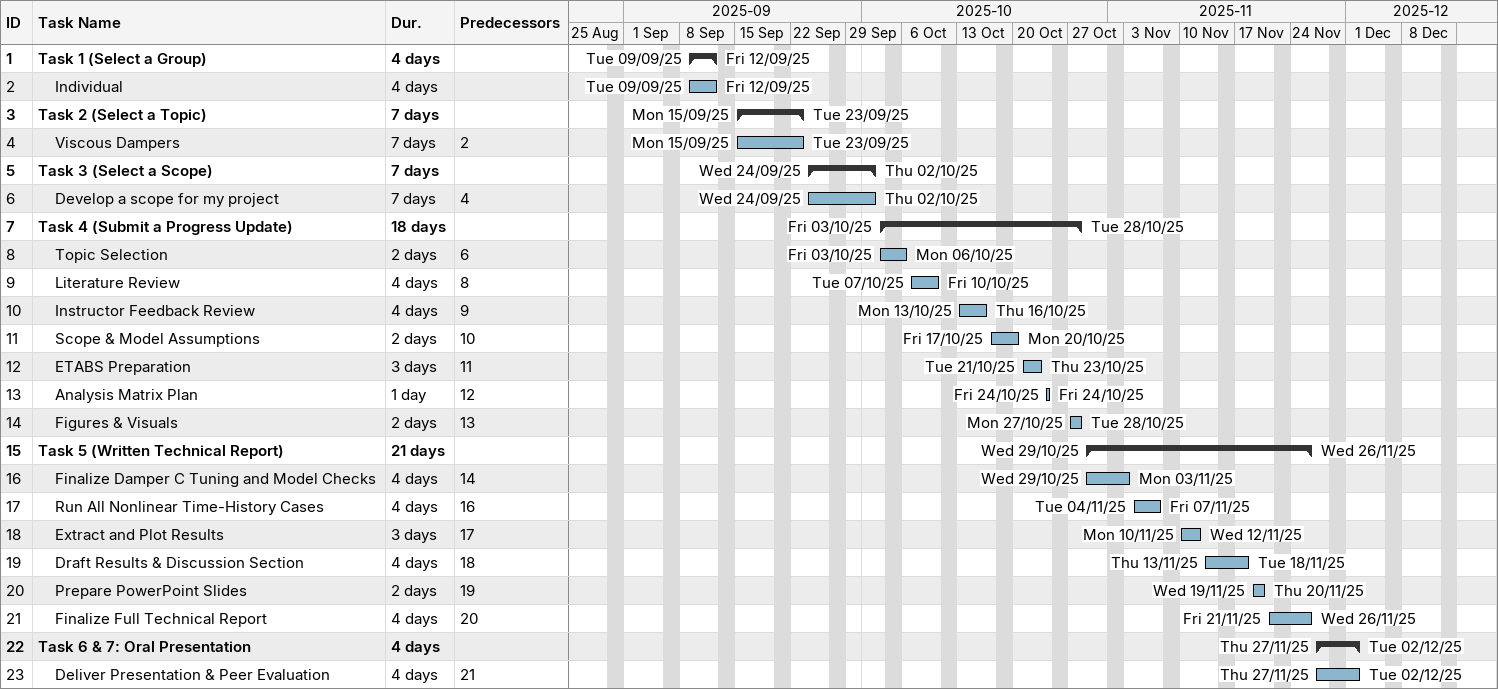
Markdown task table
| ID | Level | Task | Duration | Start | Finish | Predecessors |
|---|---|---|---|---|---|---|
| 1 | 1 | **Task 1 (Select a Group)** | 4d | 2025-09-09 | 2025-09-12 |  |
| 2 | 2 | Individual | 4d | 2025-09-09 | 2025-09-12 |  |
| 3 | 1 | **Task 2 (Select a Topic)** | 7d | 2025-09-15 | 2025-09-23 |  |
| 4 | 2 | Viscous Dampers | 7d | 2025-09-15 | 2025-09-23 | 2 |
| 5 | 1 | **Task 3 (Select a Scope)** | 7d | 2025-09-24 | 2025-10-02 |  |
| 6 | 2 | Develop a scope for my project | 7d | 2025-09-24 | 2025-10-02 | 4 |
| 7 | 1 | **Task 4 (Submit a Progress Update)** | 18d | 2025-10-03 | 2025-10-28 |  |
| 8 | 2 | Topic Selection | 2d | 2025-10-03 | 2025-10-06 | 6 |
| 9 | 2 | Literature Review | 4d | 2025-10-07 | 2025-10-10 | 8 |
| 10 | 2 | Instructor Feedback Review | 4d | 2025-10-13 | 2025-10-16 | 9 |
| 11 | 2 | Scope & Model Assumptions | 2d | 2025-10-17 | 2025-10-20 | 10 |
| 12 | 2 | ETABS Preparation | 3d | 2025-10-21 | 2025-10-23 | 11 |
| 13 | 2 | Analysis Matrix Plan | 1d | 2025-10-24 | 2025-10-24 | 12 |
| 14 | 2 | Figures & Visuals | 2d | 2025-10-27 | 2025-10-28 | 13 |
| 15 | 1 | **Task 5 (Written Technical Report)** | 21d | 2025-10-29 | 2025-11-26 |  |
| 16 | 2 | Finalize Damper C Tuning and Model Checks | 4d | 2025-10-29 | 2025-11-03 | 14 |
| 17 | 2 | Run All Nonlinear Time-History Cases | 4d | 2025-11-04 | 2025-11-07 | 16 |
| 18 | 2 | Extract and Plot Results | 3d | 2025-11-10 | 2025-11-12 | 17 |
| 19 | 2 | Draft Results & Discussion Section | 4d | 2025-11-13 | 2025-11-18 | 18 |
| 20 | 2 | Prepare PowerPoint Slides | 2d | 2025-11-19 | 2025-11-20 | 19 |
| 21 | 2 | Finalize Full Technical Report | 4d | 2025-11-21 | 2025-11-26 | 20 |
| 22 | 1 | **Task 6 & 7: Oral Presentation** | 4d | 2025-11-27 | 2025-12-02 |  |
| 23 | 2 | Deliver Presentation & Peer Evaluation | 4d | 2025-11-27 | 2025-12-02 | 21 |
